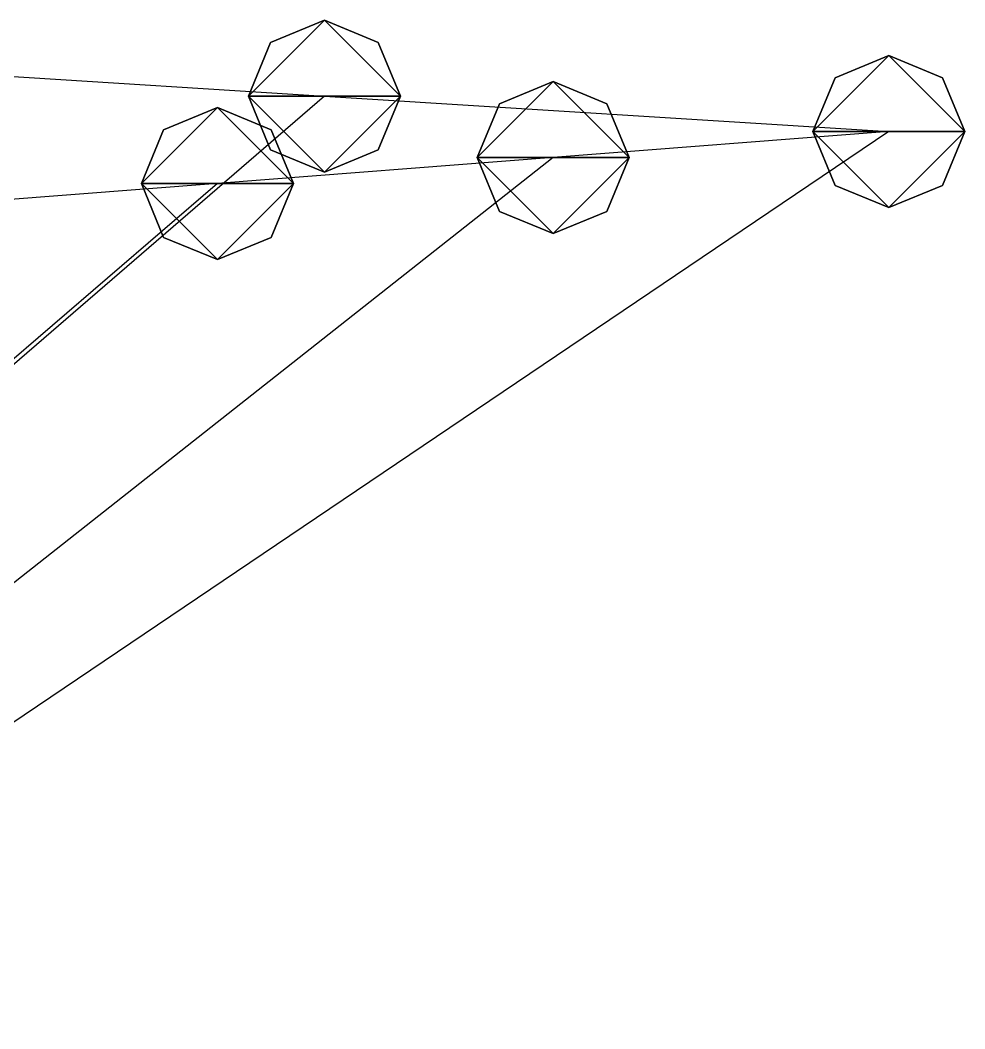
# Model space of a CAD drawing. Header units: metres. Extents: x -59 to 99, y -54 to 55.
# Drawn here: x 86.44 to 98.87, y 37.55 to 50.82 of the extents above; entities that cross this region are included whole.
import ezdxf

# ---------------------------------------------------------------- set-up
doc = ezdxf.new("R2010")
doc.units = ezdxf.units.M

msp = doc.modelspace()

# ---------------------------------------------------------------- linework, layer by layer
for p, q in [((90.44475, 50.818035, -169.16844), (89.73764, 50.525143, -169.16849)), ((90.44475, 50.818035, -169.16844), (89.73764, 50.525143, -169.16849)), ((90.44475, 50.818035, -169.16844), (89.73764, 50.525143, -169.16849)), ((91.151855, 50.525143, -169.16849), (90.44475, 50.818035, -169.16844)), ((91.151855, 50.525143, -169.16849), (90.44475, 50.818035, -169.16844)), ((91.151855, 50.525143, -169.16849), (90.44475, 50.818035, -169.16844)), ((89.73764, 50.525143, -169.16849), (89.44475, 49.818035, -169.16861)), ((89.73764, 50.525143, -169.16849), (89.44475, 49.818035, -169.16861)), ((89.73764, 50.525143, -169.16849), (89.44475, 49.818035, -169.16861)), ((91.44475, 49.818035, -169.16861), (91.151855, 50.525143, -169.16849)), ((91.44475, 49.818035, -169.16861), (91.151855, 50.525143, -169.16849)), ((91.44475, 49.818035, -169.16861), (91.151855, 50.525143, -169.16849)), ((97.87342, 50.35151, -162.49033), (97.16631, 50.058617, -162.49037)), ((97.87342, 50.35151, -162.49033), (97.16631, 50.058617, -162.49037)), ((97.87342, 50.35151, -162.49033), (97.16631, 50.058617, -162.49037)), ((97.87342, 50.35151, -162.49033), (97.16631, 50.058617, -162.49037)), ((98.58053, 50.058617, -162.49037), (97.87342, 50.35151, -162.49033)), ((98.58053, 50.058617, -162.49037), (97.87342, 50.35151, -162.49033)), ((98.58053, 50.058617, -162.49037), (97.87342, 50.35151, -162.49033)), ((98.58053, 50.058617, -162.49037), (97.87342, 50.35151, -162.49033)), ((83.016075, 50.284565, -175.84671), (90.44475, 49.818035, -169.16861)), ((97.16631, 50.058617, -162.49037), (96.87342, 49.35151, -162.4905)), ((97.16631, 50.058617, -162.49037), (96.87342, 49.35151, -162.4905)), ((97.16631, 50.058617, -162.49037), (96.87342, 49.35151, -162.4905)), ((97.16631, 50.058617, -162.49037), (96.87342, 49.35151, -162.4905)), ((98.87342, 49.35151, -162.4905), (98.58053, 50.058617, -162.49037)), ((98.87342, 49.35151, -162.4905), (98.58053, 50.058617, -162.49037)), ((98.87342, 49.35151, -162.4905), (98.58053, 50.058617, -162.49037)), ((98.87342, 49.35151, -162.4905), (98.58053, 50.058617, -162.49037)), ((93.455124, 50.009827, -157.59932), (92.74802, 49.716934, -157.59937)), ((93.455124, 50.009827, -157.59932), (92.74802, 49.716934, -157.59937)), ((93.455124, 50.009827, -157.59932), (92.74802, 49.716934, -157.59937)), ((94.16223, 49.716934, -157.59937), (93.455124, 50.009827, -157.59932)), ((94.16223, 49.716934, -157.59937), (93.455124, 50.009827, -157.59932)), ((94.16223, 49.716934, -157.59937), (93.455124, 50.009827, -157.59932)), ((90.44475, 49.818035, -169.16861), (77.49536, 38.645485, -168.69847)), ((89.44475, 49.818035, -169.16861), (89.73764, 49.110928, -169.16873)), ((89.44475, 49.818035, -169.16861), (89.73764, 49.110928, -169.16873)), ((89.44475, 49.818035, -169.16861), (89.73764, 49.110928, -169.16873)), ((90.44475, 49.818035, -169.16861), (97.87342, 49.35151, -162.4905)), ((91.151855, 49.110928, -169.16873), (91.44475, 49.818035, -169.16861)), ((91.151855, 49.110928, -169.16873), (91.44475, 49.818035, -169.16861)), ((91.151855, 49.110928, -169.16873), (91.44475, 49.818035, -169.16861)), ((89.03683, 49.668144, -152.70833), (88.32972, 49.37525, -152.70837)), ((89.03683, 49.668144, -152.70833), (88.32972, 49.37525, -152.70837)), ((89.03683, 49.668144, -152.70833), (88.32972, 49.37525, -152.70837)), ((89.743935, 49.37525, -152.70837), (89.03683, 49.668144, -152.70833)), ((89.743935, 49.37525, -152.70837), (89.03683, 49.668144, -152.70833)), ((89.743935, 49.37525, -152.70837), (89.03683, 49.668144, -152.70833)), ((92.74802, 49.716934, -157.59937), (92.455124, 49.009827, -157.59949)), ((92.74802, 49.716934, -157.59937), (92.455124, 49.009827, -157.59949)), ((92.74802, 49.716934, -157.59937), (92.455124, 49.009827, -157.59949)), ((94.455124, 49.009827, -157.59949), (94.16223, 49.716934, -157.59937)), ((94.455124, 49.009827, -157.59949), (94.16223, 49.716934, -157.59937)), ((94.455124, 49.009827, -157.59949), (94.16223, 49.716934, -157.59937)), ((88.32972, 49.37525, -152.70837), (88.03683, 48.668144, -152.7085)), ((88.32972, 49.37525, -152.70837), (88.03683, 48.668144, -152.7085)), ((88.32972, 49.37525, -152.70837), (88.03683, 48.668144, -152.7085)), ((90.03683, 48.668144, -152.7085), (89.743935, 49.37525, -152.70837)), ((90.03683, 48.668144, -152.7085), (89.743935, 49.37525, -152.70837)), ((90.03683, 48.668144, -152.7085), (89.743935, 49.37525, -152.70837)), ((97.87342, 49.35151, -162.4905), (81.37472, 38.22247, -162.64368)), ((97.87342, 49.35151, -162.4905), (81.37472, 38.22247, -162.64368)), ((97.87342, 49.35151, -162.4905), (93.455124, 49.009827, -157.59949)), ((96.87342, 49.35151, -162.4905), (97.16631, 48.6444, -162.49062)), ((96.87342, 49.35151, -162.4905), (97.16631, 48.6444, -162.49062)), ((96.87342, 49.35151, -162.4905), (97.16631, 48.6444, -162.49062)), ((96.87342, 49.35151, -162.4905), (97.16631, 48.6444, -162.49062)), ((98.58053, 48.6444, -162.49062), (98.87342, 49.35151, -162.4905)), ((98.58053, 48.6444, -162.49062), (98.87342, 49.35151, -162.4905)), ((98.58053, 48.6444, -162.49062), (98.87342, 49.35151, -162.4905)), ((98.58053, 48.6444, -162.49062), (98.87342, 49.35151, -162.4905)), ((89.73764, 49.110928, -169.16873), (90.44475, 48.818035, -169.16878)), ((89.73764, 49.110928, -169.16873), (90.44475, 48.818035, -169.16878)), ((89.73764, 49.110928, -169.16873), (90.44475, 48.818035, -169.16878)), ((90.44475, 48.818035, -169.16878), (91.151855, 49.110928, -169.16873)), ((90.44475, 48.818035, -169.16878), (91.151855, 49.110928, -169.16873)), ((90.44475, 48.818035, -169.16878), (91.151855, 49.110928, -169.16873)), ((93.455124, 49.009827, -157.59949), (79.323044, 37.87519, -157.67603)), ((93.455124, 49.009827, -157.59949), (89.03683, 48.668144, -152.7085)), ((92.455124, 49.009827, -157.59949), (92.74802, 48.30272, -157.59961)), ((92.455124, 49.009827, -157.59949), (92.74802, 48.30272, -157.59961)), ((92.455124, 49.009827, -157.59949), (92.74802, 48.30272, -157.59961)), ((94.16223, 48.30272, -157.59961), (94.455124, 49.009827, -157.59949)), ((94.16223, 48.30272, -157.59961), (94.455124, 49.009827, -157.59949)), ((94.16223, 48.30272, -157.59961), (94.455124, 49.009827, -157.59949)), ((89.03683, 48.668144, -152.7085), (76.10262, 37.54802, -152.98965)), ((89.03683, 48.668144, -152.7085), (84.61853, 48.32646, -147.81747)), ((88.03683, 48.668144, -152.7085), (88.32972, 47.961037, -152.70862)), ((88.03683, 48.668144, -152.7085), (88.32972, 47.961037, -152.70862)), ((88.03683, 48.668144, -152.7085), (88.32972, 47.961037, -152.70862)), ((89.743935, 47.961037, -152.70862), (90.03683, 48.668144, -152.7085)), ((89.743935, 47.961037, -152.70862), (90.03683, 48.668144, -152.7085)), ((89.743935, 47.961037, -152.70862), (90.03683, 48.668144, -152.7085)), ((97.16631, 48.6444, -162.49062), (97.87342, 48.35151, -162.49066)), ((97.16631, 48.6444, -162.49062), (97.87342, 48.35151, -162.49066)), ((97.16631, 48.6444, -162.49062), (97.87342, 48.35151, -162.49066)), ((97.16631, 48.6444, -162.49062), (97.87342, 48.35151, -162.49066)), ((97.87342, 48.35151, -162.49066), (98.58053, 48.6444, -162.49062)), ((97.87342, 48.35151, -162.49066), (98.58053, 48.6444, -162.49062)), ((97.87342, 48.35151, -162.49066), (98.58053, 48.6444, -162.49062)), ((97.87342, 48.35151, -162.49066), (98.58053, 48.6444, -162.49062)), ((92.74802, 48.30272, -157.59961), (93.455124, 48.009827, -157.59966)), ((92.74802, 48.30272, -157.59961), (93.455124, 48.009827, -157.59966)), ((92.74802, 48.30272, -157.59961), (93.455124, 48.009827, -157.59966)), ((93.455124, 48.009827, -157.59966), (94.16223, 48.30272, -157.59961)), ((93.455124, 48.009827, -157.59966), (94.16223, 48.30272, -157.59961)), ((93.455124, 48.009827, -157.59966), (94.16223, 48.30272, -157.59961)), ((88.32972, 47.961037, -152.70862), (89.03683, 47.668144, -152.70866)), ((88.32972, 47.961037, -152.70862), (89.03683, 47.668144, -152.70866)), ((88.32972, 47.961037, -152.70862), (89.03683, 47.668144, -152.70866)), ((89.03683, 47.668144, -152.70866), (89.743935, 47.961037, -152.70862)), ((89.03683, 47.668144, -152.70866), (89.743935, 47.961037, -152.70862)), ((89.03683, 47.668144, -152.70866), (89.743935, 47.961037, -152.70862))]:
    msp.add_line(p, q)
for points in [[(89.44475, 49.818035, -169.16861), (89.73764, 50.525143, -169.16849), (90.44475, 50.818035, -169.16844), (90.44485, 50.818134, -169.16833)], [(89.44475, 49.818035, -169.16861), (89.73764, 50.525143, -169.16849), (90.44475, 50.818035, -169.16844), (90.44485, 50.818134, -169.16833)], [(89.44475, 49.818035, -169.16861), (89.73764, 50.525143, -169.16849), (90.44475, 50.818035, -169.16844), (90.44485, 50.818134, -169.16833)], [(89.44475, 49.818035, -169.16861), (90.44475, 50.818035, -169.16844), (91.44475, 49.818035, -169.16861), (91.44485, 49.818134, -169.1685)], [(89.44475, 49.818035, -169.16861), (90.44475, 50.818035, -169.16844), (91.44475, 49.818035, -169.16861), (91.44485, 49.818134, -169.1685)], [(89.44475, 49.818035, -169.16861), (90.44475, 50.818035, -169.16844), (91.44475, 49.818035, -169.16861), (91.44485, 49.818134, -169.1685)], [(90.44475, 50.818035, -169.16844), (91.151855, 50.525143, -169.16849), (91.44475, 49.818035, -169.16861), (91.44485, 49.818134, -169.1685)], [(90.44475, 50.818035, -169.16844), (91.151855, 50.525143, -169.16849), (91.44475, 49.818035, -169.16861), (91.44485, 49.818134, -169.1685)], [(90.44475, 50.818035, -169.16844), (91.151855, 50.525143, -169.16849), (91.44475, 49.818035, -169.16861), (91.44485, 49.818134, -169.1685)], [(96.87342, 49.35151, -162.4905), (97.16631, 50.058617, -162.49037), (97.87342, 50.35151, -162.49033), (97.87352, 50.35161, -162.49022)], [(96.87342, 49.35151, -162.4905), (97.16631, 50.058617, -162.49037), (97.87342, 50.35151, -162.49033), (97.87352, 50.35161, -162.49022)], [(96.87342, 49.35151, -162.4905), (97.16631, 50.058617, -162.49037), (97.87342, 50.35151, -162.49033), (97.87352, 50.35161, -162.49022)], [(96.87342, 49.35151, -162.4905), (97.16631, 50.058617, -162.49037), (97.87342, 50.35151, -162.49033), (97.87352, 50.35161, -162.49022)], [(96.87342, 49.35151, -162.4905), (97.87342, 50.35151, -162.49033), (98.87342, 49.35151, -162.4905), (98.87352, 49.35161, -162.49039)], [(96.87342, 49.35151, -162.4905), (97.87342, 50.35151, -162.49033), (98.87342, 49.35151, -162.4905), (98.87352, 49.35161, -162.49039)], [(96.87342, 49.35151, -162.4905), (97.87342, 50.35151, -162.49033), (98.87342, 49.35151, -162.4905), (98.87352, 49.35161, -162.49039)], [(96.87342, 49.35151, -162.4905), (97.87342, 50.35151, -162.49033), (98.87342, 49.35151, -162.4905), (98.87352, 49.35161, -162.49039)], [(97.87342, 50.35151, -162.49033), (98.58053, 50.058617, -162.49037), (98.87342, 49.35151, -162.4905), (98.87352, 49.35161, -162.49039)], [(97.87342, 50.35151, -162.49033), (98.58053, 50.058617, -162.49037), (98.87342, 49.35151, -162.4905), (98.87352, 49.35161, -162.49039)], [(97.87342, 50.35151, -162.49033), (98.58053, 50.058617, -162.49037), (98.87342, 49.35151, -162.4905), (98.87352, 49.35161, -162.49039)], [(97.87342, 50.35151, -162.49033), (98.58053, 50.058617, -162.49037), (98.87342, 49.35151, -162.4905), (98.87352, 49.35161, -162.49039)], [(92.455124, 49.009827, -157.59949), (92.74802, 49.716934, -157.59937), (93.455124, 50.009827, -157.59932), (93.45522, 50.009926, -157.59921)], [(92.455124, 49.009827, -157.59949), (92.74802, 49.716934, -157.59937), (93.455124, 50.009827, -157.59932), (93.45522, 50.009926, -157.59921)], [(92.455124, 49.009827, -157.59949), (92.74802, 49.716934, -157.59937), (93.455124, 50.009827, -157.59932), (93.45522, 50.009926, -157.59921)], [(92.455124, 49.009827, -157.59949), (93.455124, 50.009827, -157.59932), (94.455124, 49.009827, -157.59949), (94.45522, 49.009926, -157.59938)], [(92.455124, 49.009827, -157.59949), (93.455124, 50.009827, -157.59932), (94.455124, 49.009827, -157.59949), (94.45522, 49.009926, -157.59938)], [(92.455124, 49.009827, -157.59949), (93.455124, 50.009827, -157.59932), (94.455124, 49.009827, -157.59949), (94.45522, 49.009926, -157.59938)], [(93.455124, 50.009827, -157.59932), (94.16223, 49.716934, -157.59937), (94.455124, 49.009827, -157.59949), (94.45522, 49.009926, -157.59938)], [(93.455124, 50.009827, -157.59932), (94.16223, 49.716934, -157.59937), (94.455124, 49.009827, -157.59949), (94.45522, 49.009926, -157.59938)], [(93.455124, 50.009827, -157.59932), (94.16223, 49.716934, -157.59937), (94.455124, 49.009827, -157.59949), (94.45522, 49.009926, -157.59938)], [(90.44475, 48.818035, -169.16878), (89.73764, 49.110928, -169.16873), (89.44475, 49.818035, -169.16861), (89.44485, 49.818134, -169.1685)], [(91.44475, 49.818035, -169.16861), (90.44475, 48.818035, -169.16878), (89.44475, 49.818035, -169.16861), (89.44485, 49.818134, -169.1685)], [(90.44475, 48.818035, -169.16878), (89.73764, 49.110928, -169.16873), (89.44475, 49.818035, -169.16861), (89.44485, 49.818134, -169.1685)], [(91.44475, 49.818035, -169.16861), (90.44475, 48.818035, -169.16878), (89.44475, 49.818035, -169.16861), (89.44485, 49.818134, -169.1685)], [(90.44475, 48.818035, -169.16878), (89.73764, 49.110928, -169.16873), (89.44475, 49.818035, -169.16861), (89.44485, 49.818134, -169.1685)], [(91.44475, 49.818035, -169.16861), (90.44475, 48.818035, -169.16878), (89.44475, 49.818035, -169.16861), (89.44485, 49.818134, -169.1685)], [(91.44475, 49.818035, -169.16861), (91.151855, 49.110928, -169.16873), (90.44475, 48.818035, -169.16878), (90.44485, 48.818134, -169.16867)], [(91.44475, 49.818035, -169.16861), (91.151855, 49.110928, -169.16873), (90.44475, 48.818035, -169.16878), (90.44485, 48.818134, -169.16867)], [(91.44475, 49.818035, -169.16861), (91.151855, 49.110928, -169.16873), (90.44475, 48.818035, -169.16878), (90.44485, 48.818134, -169.16867)], [(88.03683, 48.668144, -152.7085), (88.32972, 49.37525, -152.70837), (89.03683, 49.668144, -152.70833), (89.03693, 49.668243, -152.70822)], [(88.03683, 48.668144, -152.7085), (88.32972, 49.37525, -152.70837), (89.03683, 49.668144, -152.70833), (89.03693, 49.668243, -152.70822)], [(88.03683, 48.668144, -152.7085), (88.32972, 49.37525, -152.70837), (89.03683, 49.668144, -152.70833), (89.03693, 49.668243, -152.70822)], [(88.03683, 48.668144, -152.7085), (89.03683, 49.668144, -152.70833), (90.03683, 48.668144, -152.7085), (90.03693, 48.668243, -152.70839)], [(88.03683, 48.668144, -152.7085), (89.03683, 49.668144, -152.70833), (90.03683, 48.668144, -152.7085), (90.03693, 48.668243, -152.70839)], [(88.03683, 48.668144, -152.7085), (89.03683, 49.668144, -152.70833), (90.03683, 48.668144, -152.7085), (90.03693, 48.668243, -152.70839)], [(89.03683, 49.668144, -152.70833), (89.743935, 49.37525, -152.70837), (90.03683, 48.668144, -152.7085), (90.03693, 48.668243, -152.70839)], [(89.03683, 49.668144, -152.70833), (89.743935, 49.37525, -152.70837), (90.03683, 48.668144, -152.7085), (90.03693, 48.668243, -152.70839)], [(89.03683, 49.668144, -152.70833), (89.743935, 49.37525, -152.70837), (90.03683, 48.668144, -152.7085), (90.03693, 48.668243, -152.70839)], [(97.87342, 48.35151, -162.49066), (97.16631, 48.6444, -162.49062), (96.87342, 49.35151, -162.4905), (96.87352, 49.35161, -162.49039)], [(98.87342, 49.35151, -162.4905), (97.87342, 48.35151, -162.49066), (96.87342, 49.35151, -162.4905), (96.87352, 49.35161, -162.49039)], [(97.87342, 48.35151, -162.49066), (97.16631, 48.6444, -162.49062), (96.87342, 49.35151, -162.4905), (96.87352, 49.35161, -162.49039)], [(98.87342, 49.35151, -162.4905), (97.87342, 48.35151, -162.49066), (96.87342, 49.35151, -162.4905), (96.87352, 49.35161, -162.49039)], [(97.87342, 48.35151, -162.49066), (97.16631, 48.6444, -162.49062), (96.87342, 49.35151, -162.4905), (96.87352, 49.35161, -162.49039)], [(98.87342, 49.35151, -162.4905), (97.87342, 48.35151, -162.49066), (96.87342, 49.35151, -162.4905), (96.87352, 49.35161, -162.49039)], [(97.87342, 48.35151, -162.49066), (97.16631, 48.6444, -162.49062), (96.87342, 49.35151, -162.4905), (96.87352, 49.35161, -162.49039)], [(98.87342, 49.35151, -162.4905), (97.87342, 48.35151, -162.49066), (96.87342, 49.35151, -162.4905), (96.87352, 49.35161, -162.49039)], [(98.87342, 49.35151, -162.4905), (98.58053, 48.6444, -162.49062), (97.87342, 48.35151, -162.49066), (97.87352, 48.35161, -162.49055)], [(98.87342, 49.35151, -162.4905), (98.58053, 48.6444, -162.49062), (97.87342, 48.35151, -162.49066), (97.87352, 48.35161, -162.49055)], [(98.87342, 49.35151, -162.4905), (98.58053, 48.6444, -162.49062), (97.87342, 48.35151, -162.49066), (97.87352, 48.35161, -162.49055)], [(98.87342, 49.35151, -162.4905), (98.58053, 48.6444, -162.49062), (97.87342, 48.35151, -162.49066), (97.87352, 48.35161, -162.49055)], [(93.455124, 48.009827, -157.59966), (92.74802, 48.30272, -157.59961), (92.455124, 49.009827, -157.59949), (92.45522, 49.009926, -157.59938)], [(94.455124, 49.009827, -157.59949), (93.455124, 48.009827, -157.59966), (92.455124, 49.009827, -157.59949), (92.45522, 49.009926, -157.59938)], [(93.455124, 48.009827, -157.59966), (92.74802, 48.30272, -157.59961), (92.455124, 49.009827, -157.59949), (92.45522, 49.009926, -157.59938)], [(94.455124, 49.009827, -157.59949), (93.455124, 48.009827, -157.59966), (92.455124, 49.009827, -157.59949), (92.45522, 49.009926, -157.59938)], [(93.455124, 48.009827, -157.59966), (92.74802, 48.30272, -157.59961), (92.455124, 49.009827, -157.59949), (92.45522, 49.009926, -157.59938)], [(94.455124, 49.009827, -157.59949), (93.455124, 48.009827, -157.59966), (92.455124, 49.009827, -157.59949), (92.45522, 49.009926, -157.59938)], [(94.455124, 49.009827, -157.59949), (94.16223, 48.30272, -157.59961), (93.455124, 48.009827, -157.59966), (93.45522, 48.009926, -157.59955)], [(94.455124, 49.009827, -157.59949), (94.16223, 48.30272, -157.59961), (93.455124, 48.009827, -157.59966), (93.45522, 48.009926, -157.59955)], [(94.455124, 49.009827, -157.59949), (94.16223, 48.30272, -157.59961), (93.455124, 48.009827, -157.59966), (93.45522, 48.009926, -157.59955)], [(89.03683, 47.668144, -152.70866), (88.32972, 47.961037, -152.70862), (88.03683, 48.668144, -152.7085), (88.03693, 48.668243, -152.70839)], [(90.03683, 48.668144, -152.7085), (89.03683, 47.668144, -152.70866), (88.03683, 48.668144, -152.7085), (88.03693, 48.668243, -152.70839)], [(89.03683, 47.668144, -152.70866), (88.32972, 47.961037, -152.70862), (88.03683, 48.668144, -152.7085), (88.03693, 48.668243, -152.70839)], [(90.03683, 48.668144, -152.7085), (89.03683, 47.668144, -152.70866), (88.03683, 48.668144, -152.7085), (88.03693, 48.668243, -152.70839)], [(89.03683, 47.668144, -152.70866), (88.32972, 47.961037, -152.70862), (88.03683, 48.668144, -152.7085), (88.03693, 48.668243, -152.70839)], [(90.03683, 48.668144, -152.7085), (89.03683, 47.668144, -152.70866), (88.03683, 48.668144, -152.7085), (88.03693, 48.668243, -152.70839)], [(90.03683, 48.668144, -152.7085), (89.743935, 47.961037, -152.70862), (89.03683, 47.668144, -152.70866), (89.03693, 47.668243, -152.70856)], [(90.03683, 48.668144, -152.7085), (89.743935, 47.961037, -152.70862), (89.03683, 47.668144, -152.70866), (89.03693, 47.668243, -152.70856)], [(90.03683, 48.668144, -152.7085), (89.743935, 47.961037, -152.70862), (89.03683, 47.668144, -152.70866), (89.03693, 47.668243, -152.70856)]]:
    msp.add_3dface(points)

doc.saveas('drawing.dxf')
